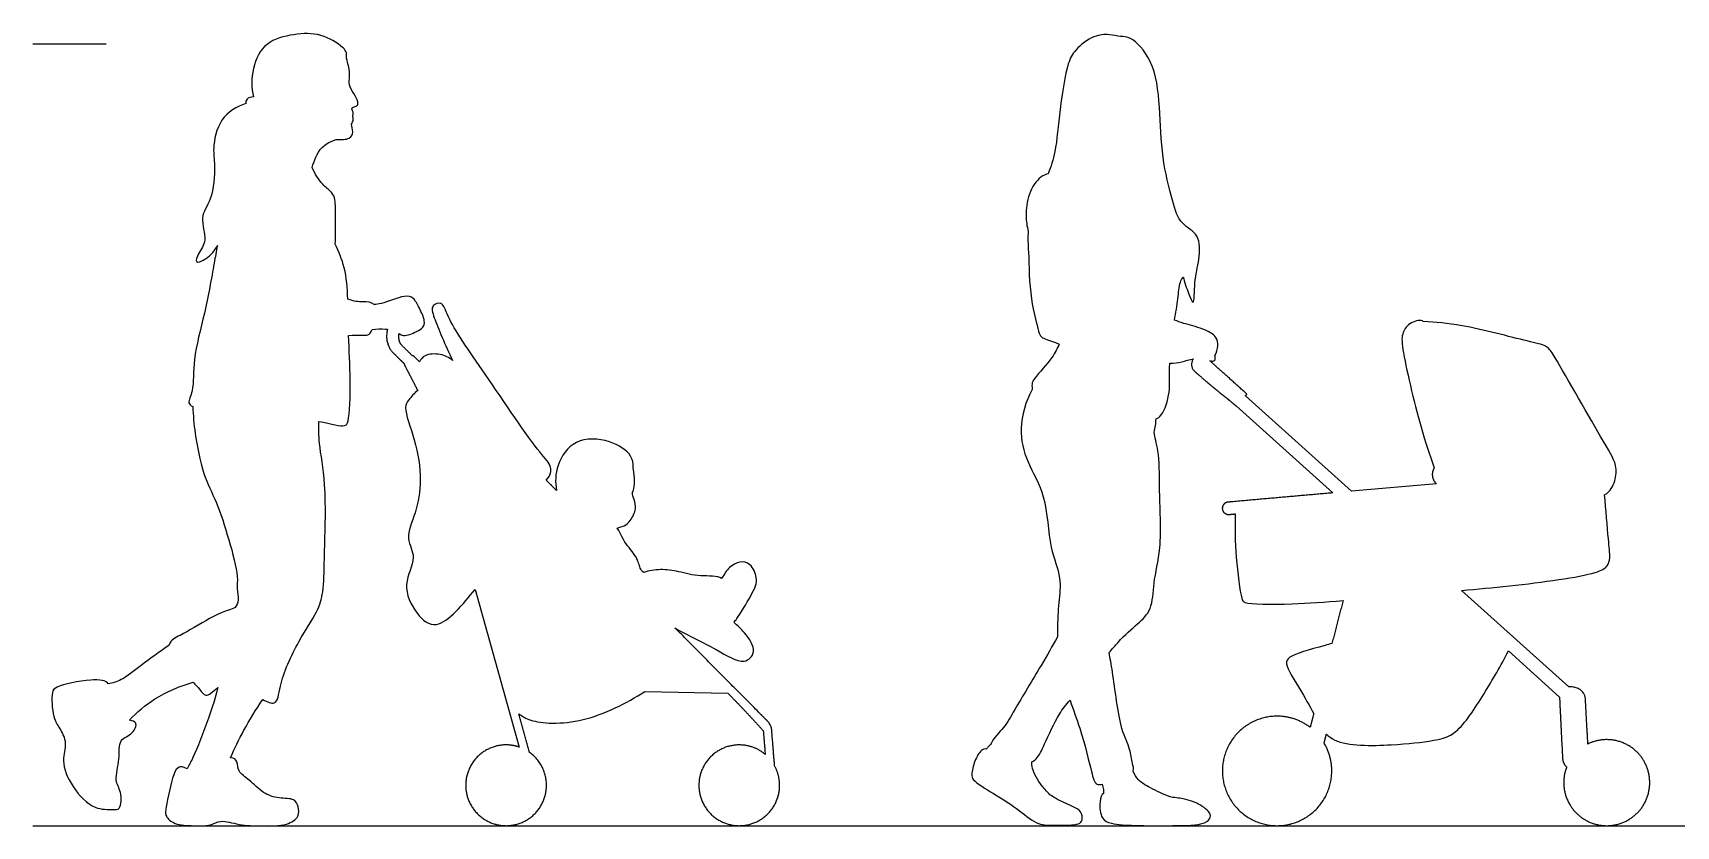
# Model space of a CAD drawing. Header units: millimetres. Extents: x 71.6 to 121.6, y 1.1 to 34.5.
# Drawn here: x 71.574 to 74.992, y 8.925 to 10.575 of the extents above; entities that cross this region are included whole.
import ezdxf

# ---------------------------------------------------------------- set-up
doc = ezdxf.new("R2010")
doc.units = ezdxf.units.MM

msp = doc.modelspace()

# ---------------------------------------------------------------- linework, layer by layer
for points in [[(71.5735, 10.552), (71.7259, 10.552)], [(74.3167, 9.6218), (74.0962, 9.8203)], [(74.0772, 9.7991), (74.2781, 9.6183)], [(74.4935, 9.6374), (74.3167, 9.6218)], [(72.4935, 9.4177), (72.5855, 9.0897)], [(74.7687, 9.2148), (74.546, 9.4154)], [(74.6432, 9.2896), (74.7497, 9.1937)], [(72.8465, 9.2052), (73.0194, 9.2019)], [(71.5735, 8.9264), (77.0599, 8.9264)]]:
    msp.add_lwpolyline(points)
for points, degree, knots in [([(72.2257, 10.522), (72.2279, 10.5342), (72.2173, 10.5472), (72.1724, 10.5754), (72.1167, 10.5728), (72.055, 10.5575), (72.0286, 10.5028), (72.0277, 10.4593), (72.0327, 10.4414)], 3, [2.818727, 2.818727, 2.818727, 2.818727, 3.075167, 3.501822, 3.950142, 4.408553, 4.859768, 5.305631, 5.305631, 5.305631, 5.305631]), ([(73.9667, 10.0676), (73.9695, 10.056), (73.977, 10.0351), (73.9908, 10.0003), (73.989, 10.0616), (74.0011, 10.1005), (74.0028, 10.1572), (73.9597, 10.1754), (73.9427, 10.2289), (73.9211, 10.3176), (73.9191, 10.4191), (73.9079, 10.5155), (73.8601, 10.5674), (73.8361, 10.5663), (73.8125, 10.5721), (73.7796, 10.5705), (73.7408, 10.5397), (73.7245, 10.5101), (73.7091, 10.4142), (73.7027, 10.3289), (73.6915, 10.2969), (73.6861, 10.2819)], 3, [-7.628112, -7.628112, -7.628112, -7.628112, -7.326461, -7.06796, -6.710964, -6.312505, -5.919336, -5.565065, -5.156675, -4.616482, -4.039413, -3.481242, -3.036505, -2.775816, -2.504338, -2.184028, -1.800747, -1.474031, -0.921374, -0.391075, 0, 0, 0, 0]), ([(72.2044, 10.3531), (72.2149, 10.3523), (72.2348, 10.3531), (72.2414, 10.3686), (72.234, 10.3844), (72.2421, 10.3939), (72.2377, 10.4012), (72.2422, 10.4076), (72.2352, 10.4171), (72.2399, 10.421), (72.249, 10.4216), (72.2507, 10.4327), (72.2417, 10.4486), (72.2291, 10.4667), (72.2346, 10.4854), (72.2296, 10.5101), (72.2257, 10.522)], 3, [0.455538, 0.455538, 0.455538, 0.455538, 0.69337, 0.910568, 1.134355, 1.315571, 1.462516, 1.608155, 1.783525, 1.901832, 2.060338, 2.22574, 2.467786, 2.723377, 2.962882, 3.307041, 3.307041, 3.307041, 3.307041]), ([(72.0168, 10.4279), (71.9976, 10.4212), (71.9599, 10.3995), (71.9469, 10.3334), (71.9535, 10.2999), (71.9481, 10.2267), (71.9183, 10.1928), (71.9382, 10.1429), (71.9182, 10.1189), (71.9092, 10.0927), (71.938, 10.1058), (71.9524, 10.1219), (71.9574, 10.1326)], 3, [-3.563768, -3.563768, -3.563768, -3.563768, -3.126101, -2.68932, -2.349758, -1.882442, -1.514869, -1.135877, -0.821402, -0.589514, -0.334508, 0, 0, 0, 0]), ([(72.0327, 10.4414), (72.0279, 10.4416), (72.0174, 10.4378), (72.0162, 10.4318), (72.0168, 10.4279)], 3, [-0.973057, -0.973057, -0.973057, -0.973057, -0.7601435, -0.5913937, -0.5913937, -0.5913937, -0.5913937]), ([(72.1547, 10.2947), (72.1564, 10.3016), (72.1644, 10.3238), (72.1779, 10.3445), (72.2044, 10.3531)], 3, [0.6841865, 0.6841865, 0.6841865, 0.6841865, 0.8587528, 1.2155333, 1.2155333, 1.2155333, 1.2155333]), ([(72.2026, 10.1353), (72.2036, 10.1547), (72.2029, 10.1913), (72.2035, 10.2315), (72.1937, 10.2453), (72.1747, 10.259), (72.1601, 10.282), (72.1547, 10.2947)], 3, [-1.618186, -1.618186, -1.618186, -1.618186, -1.189848, -0.843313, -0.626772, -0.360257, 0, 0, 0, 0]), ([(73.6861, 10.2819), (73.6807, 10.2805), (73.6638, 10.2728), (73.6435, 10.2403), (73.638, 10.1944), (73.6416, 10.1726), (73.6444, 10.1621)], 3, [-1.233409, -1.233409, -1.233409, -1.233409, -1.071948, -0.703093, -0.321313, 0, 0, 0, 0]), ([(73.6444, 10.1621), (73.6429, 10.1492), (73.646, 10.1127), (73.6464, 10.0243), (73.6656, 9.9564), (73.6699, 9.94), (73.6901, 9.9353), (73.7053, 9.9291), (73.7086, 9.9277)], 3, [11.592326, 11.592326, 11.592326, 11.592326, 11.931226, 12.487422, 12.954949, 13.162485, 13.465952, 13.548589, 13.548589, 13.548589, 13.548589]), ([(71.9574, 10.1326), (71.9553, 10.1208), (71.9476, 10.0795), (71.9324, 9.9911), (71.9054, 9.8996), (71.9095, 9.8331), (71.8948, 9.8059), (71.9013, 9.7998), (71.9062, 9.7977)], 3, [-9.022009, -9.022009, -9.022009, -9.022009, -8.784574, -8.206824, -7.650691, -7.196983, -6.912783, -6.736115, -6.736115, -6.736115, -6.736115]), ([(72.2287, 10.021), (72.228, 10.0439), (72.2248, 10.0854), (72.2098, 10.1198), (72.2026, 10.1353)], 3, [-3.4402074, -3.4402074, -3.4402074, -3.4402074, -3.0878326, -2.7828101, -2.7828101, -2.7828101, -2.7828101]), ([(73.9484, 9.9774), (73.951, 9.9922), (73.9576, 10.0244), (73.9571, 10.051), (73.9644, 10.0638), (73.9667, 10.0676)], 3, [4.7311943, 4.7311943, 4.7311943, 4.7311943, 5.0575314, 5.3920249, 5.5246779, 5.5246779, 5.5246779, 5.5246779]), ([(72.2834, 10.0098), (72.2787, 10.0154), (72.2585, 10.0149), (72.2422, 10.0161), (72.2287, 10.021)], 3, [4.8296506, 4.8296506, 4.8296506, 4.8296506, 5.1661238, 5.5429642, 5.5429642, 5.5429642, 5.5429642]), ([(72.3354, 9.9498), (72.3382, 9.9478), (72.3474, 9.9422), (72.3716, 9.9536), (72.386, 9.9609), (72.3903, 9.977), (72.3776, 10.0024), (72.3663, 10.0247), (72.3459, 10.0302), (72.2985, 10.0102), (72.2885, 10.0104), (72.2834, 10.0098)], 3, [-2.300214, -2.300214, -2.300214, -2.300214, -2.162631, -1.866633, -1.642397, -1.433383, -1.134427, -0.860229, -0.616688, -0.221506, 0, 0, 0, 0]), ([(72.6415, 9.6445), (72.6515, 9.6555), (72.6537, 9.6758), (72.6221, 9.7055), (72.5153, 9.8659), (72.4366, 9.976), (72.4272, 10.0171), (72.4008, 10.0085), (72.4086, 9.9783), (72.4318, 9.9251), (72.4468, 9.8938)], 3, [1.270701, 1.270701, 1.270701, 1.270701, 1.549454, 1.917839, 2.747717, 3.454469, 3.780655, 4.019007, 4.313189, 4.884658, 4.884658, 4.884658, 4.884658]), ([(72.2303, 9.9458), (72.2404, 9.9463), (72.2606, 9.9463), (72.2748, 9.9453), (72.2793, 9.9577)], 3, [3.7073028, 3.7073028, 3.7073028, 3.7073028, 4.0180367, 4.3300629, 4.3300629, 4.3300629, 4.3300629]), ([(72.2793, 9.9577), (72.2885, 9.9593), (72.2997, 9.9593), (72.3101, 9.9585), (72.3114, 9.9584)], 3, [-2.9609569, -2.9609569, -2.9609569, -2.9609569, -2.6634742, -2.6196048, -2.6196048, -2.6196048, -2.6196048]), ([(74.0327, 9.9042), (74.0362, 9.9102), (74.0399, 9.924), (74.0373, 9.9443), (74.0074, 9.9607), (73.9682, 9.97), (73.955, 9.9751), (73.9484, 9.9774)], 3, [-1.434541, -1.434541, -1.434541, -1.434541, -1.177801, -0.939034, -0.618533, -0.257692, 0, 0, 0, 0]), ([(74.4662, 9.9744), (74.4625, 9.9792), (74.4378, 9.9737), (74.4212, 9.9511), (74.4212, 9.9137), (74.4608, 9.7512), (74.4788, 9.6991), (74.489, 9.6701)], 3, [-2.287041, -2.287041, -2.287041, -2.287041, -1.993125, -1.687741, -1.333194, -0.572307, 0, 0, 0, 0]), ([(74.8434, 9.6142), (74.8559, 9.6222), (74.8666, 9.6427), (74.8698, 9.6802), (74.8347, 9.733), (74.739, 9.9055), (74.7223, 9.9251), (74.6787, 9.9342), (74.544, 9.9701), (74.4933, 9.9727), (74.4662, 9.9744)], 3, [2.309026, 2.309026, 2.309026, 2.309026, 2.644982, 2.975873, 3.457444, 4.275824, 4.559733, 4.928447, 5.616617, 6.143327, 6.143327, 6.143327, 6.143327]), ([(72.1683, 9.767), (72.1959, 9.7619), (72.2227, 9.7532), (72.2323, 9.7699), (72.2354, 9.851), (72.2315, 9.9148), (72.2303, 9.9458)], 3, [-5.437138, -5.437138, -5.437138, -5.437138, -5.035956, -4.837403, -4.311177, -3.823398, -3.823398, -3.823398, -3.823398]), ([(73.7086, 9.9277), (73.7042, 9.9181), (73.6964, 9.8995), (73.6575, 9.8578), (73.6507, 9.8461), (73.6528, 9.8329)], 3, [0, 0, 0, 0, 0.348762, 0.809453, 1.070438, 1.070438, 1.070438, 1.070438]), ([(72.4468, 9.8938), (72.4394, 9.8996), (72.4227, 9.9088), (72.388, 9.9066), (72.3808, 9.8958), (72.3778, 9.891)], 3, [0, 0, 0, 0, 0.305477, 0.6275349, 0.8640103, 0.8640103, 0.8640103, 0.8640103]), ([(73.9103, 9.7719), (73.9143, 9.7736), (73.9266, 9.7831), (73.9413, 9.8296), (73.9374, 9.8627), (73.9387, 9.8832), (73.9391, 9.8881)], 3, [2.939474, 2.939474, 2.939474, 2.939474, 3.082806, 3.48562, 3.867502, 3.985396, 3.985396, 3.985396, 3.985396]), ([(73.9391, 9.8881), (73.9483, 9.888), (73.9634, 9.8894), (73.9797, 9.8958), (73.9883, 9.8971)], 3, [15.0484888, 15.0484888, 15.0484888, 15.0484888, 15.2963655, 15.5445614, 15.5445614, 15.5445614, 15.5445614]), ([(74.0222, 9.893), (74.0239, 9.8926), (74.0291, 9.8918), (74.034, 9.8938), (74.0336, 9.9004), (74.0327, 9.9042)], 3, [5.5523186, 5.5523186, 5.5523186, 5.5523186, 5.6131222, 5.7606038, 5.8996463, 5.8996463, 5.8996463, 5.8996463]), ([(72.3744, 9.8309), (72.3671, 9.8259), (72.3557, 9.8118), (72.3432, 9.7944), (72.3713, 9.7256), (72.3836, 9.6461), (72.372, 9.5782), (72.3465, 9.5236), (72.3751, 9.4834), (72.3395, 9.4276), (72.3692, 9.3671), (72.417, 9.3243), (72.4698, 9.3875), (72.4935, 9.4177)], 3, [-6.473701, -6.473701, -6.473701, -6.473701, -6.179592, -5.935413, -5.460065, -4.933344, -4.457493, -4.032054, -3.665873, -3.232301, -2.774905, -2.384438, -1.788419, -1.788419, -1.788419, -1.788419]), ([(73.6528, 9.8329), (73.639, 9.8086), (73.6224, 9.7524), (73.6407, 9.6806), (73.6841, 9.6125), (73.686, 9.505), (73.7149, 9.4434), (73.7071, 9.3898), (73.7053, 9.3492), (73.7052, 9.3236), (73.7052, 9.3188)], 3, [-10.810939, -10.810939, -10.810939, -10.810939, -10.294143, -9.819143, -9.314809, -8.734669, -8.274758, -7.872354, -7.445188, -7.346557, -7.346557, -7.346557, -7.346557]), ([(71.9062, 9.7977), (71.907, 9.7789), (71.9102, 9.742), (71.9262, 9.6563), (71.9568, 9.5996), (71.9812, 9.5234), (72.0017, 9.4464), (71.9971, 9.4202), (72.0024, 9.3962), (71.9959, 9.3779), (71.9782, 9.3752), (71.9397, 9.3575), (71.8823, 9.3217), (71.8616, 9.3137), (71.8562, 9.3013)], 3, [0, 0, 0, 0, 0.428584, 0.953812, 1.414557, 1.932707, 2.436682, 2.726057, 3.002827, 3.234779, 3.456981, 3.83158, 4.310234, 4.603122, 4.603122, 4.603122, 4.603122]), ([(72.0519, 9.1887), (72.0616, 9.1836), (72.0834, 9.1746), (72.0856, 9.2234), (72.1238, 9.3099), (72.1661, 9.3686), (72.1791, 9.4144), (72.1793, 9.4844), (72.1858, 9.6343), (72.1681, 9.7183), (72.1684, 9.7517), (72.1683, 9.767)], 3, [0.615464, 0.615464, 0.615464, 0.615464, 0.838867, 1.179739, 1.740759, 2.219533, 2.588835, 3.056788, 3.750714, 4.27231, 4.653347, 4.653347, 4.653347, 4.653347]), ([(73.8129, 9.2864), (73.8191, 9.2938), (73.8422, 9.3208), (73.8703, 9.3441), (73.9039, 9.3756), (73.9036, 9.434), (73.9237, 9.5042), (73.916, 9.6276), (73.9184, 9.7018), (73.9038, 9.7431), (73.9099, 9.7578), (73.9101, 9.7674), (73.9103, 9.7719)], 3, [4.349024, 4.349024, 4.349024, 4.349024, 4.496424, 4.92187, 5.282472, 5.695456, 6.183097, 6.812282, 7.308197, 7.661496, 7.875754, 8.083811, 8.083811, 8.083811, 8.083811]), ([(72.8226, 9.6713), (72.8223, 9.6794), (72.8213, 9.6986), (72.7735, 9.7307), (72.6992, 9.7343), (72.6609, 9.6766), (72.6599, 9.6406), (72.6629, 9.6235)], 3, [-2.034548, -2.034548, -2.034548, -2.034548, -1.752463, -1.335582, -0.860396, -0.413374, 0, 0, 0, 0]), ([(72.7892, 9.5452), (72.8057, 9.5489), (72.817, 9.5597), (72.8303, 9.5847), (72.8249, 9.6036), (72.8188, 9.6188), (72.8269, 9.6265), (72.8248, 9.6598), (72.8226, 9.6713)], 3, [-5.35601, -5.35601, -5.35601, -5.35601, -5.061114, -4.740793, -4.467864, -4.235205, -4.038185, -3.638658, -3.638658, -3.638658, -3.638658]), ([(74.546, 9.4154), (74.5785, 9.4183), (74.6781, 9.4276), (74.8196, 9.4465), (74.8501, 9.4642), (74.8559, 9.4848), (74.8504, 9.525), (74.8465, 9.5837), (74.8434, 9.6142)], 3, [3.21833, 3.21833, 3.21833, 3.21833, 3.601271, 4.380535, 4.689592, 4.931117, 5.295162, 5.851492, 5.851492, 5.851492, 5.851492]), ([(74.0751, 9.5746), (74.0742, 9.5445), (74.075, 9.4915), (74.0864, 9.3997), (74.0949, 9.3863), (74.1773, 9.3856), (74.2626, 9.3915), (74.2994, 9.3945)], 3, [0, 0, 0, 0, 0.550256, 1.087995, 1.280705, 1.855311, 2.273573, 2.273573, 2.273573, 2.273573]), ([(72.8443, 9.4528), (72.8406, 9.4559), (72.8359, 9.462), (72.8311, 9.4865), (72.8036, 9.5144), (72.7963, 9.5343), (72.7914, 9.5416), (72.7892, 9.5452)], 3, [1.624666, 1.624666, 1.624666, 1.624666, 1.810759, 2.090973, 2.450837, 2.71189, 2.913389, 2.913389, 2.913389, 2.913389]), ([(73.0317, 9.3493), (73.034, 9.3518), (73.0398, 9.357), (73.0723, 9.4131), (73.0838, 9.4365), (73.063, 9.4835), (73.0259, 9.4706), (73.0126, 9.4507), (73.0065, 9.4404)], 3, [-2.507313, -2.507313, -2.507313, -2.507313, -2.324286, -1.873373, -1.389172, -1.018586, -0.343273, 0, 0, 0, 0]), ([(73.0065, 9.4404), (72.9977, 9.4468), (72.96, 9.4429), (72.9182, 9.4551), (72.8797, 9.4608), (72.8556, 9.4564), (72.8443, 9.4528)], 3, [-1.47894, -1.47894, -1.47894, -1.47894, -1.099899, -0.704139, -0.346388, 0, 0, 0, 0]), ([(72.9094, 9.3376), (72.937, 9.321), (72.9918, 9.2973), (73.0514, 9.2572), (73.0812, 9.2892), (73.0604, 9.3222), (73.0394, 9.3426), (73.0317, 9.3493)], 3, [-2.837621, -2.837621, -2.837621, -2.837621, -2.274276, -1.819742, -1.519382, -1.138883, -0.929041, -0.929041, -0.929041, -0.929041]), ([(71.8562, 9.3013), (71.8371, 9.2873), (71.7995, 9.2615), (71.7596, 9.2278), (71.7395, 9.2231), (71.7301, 9.2211)], 3, [-1.173429, -1.173429, -1.173429, -1.173429, -0.700378, -0.300443, 0, 0, 0, 0]), ([(73.7052, 9.3188), (73.694, 9.299), (73.6731, 9.2618), (73.616, 9.1689), (73.5984, 9.1339), (73.5731, 9.1096), (73.567, 9.0969)], 3, [0, 0, 0, 0, 0.484159, 1.090355, 1.466545, 1.769826, 1.769826, 1.769826, 1.769826]), ([(74.2762, 9.3053), (74.2713, 9.3039), (74.2312, 9.2926), (74.1888, 9.2815), (74.1764, 9.2612), (74.2086, 9.214), (74.2293, 9.1757), (74.2382, 9.1592)], 3, [-4.924165, -4.924165, -4.924165, -4.924165, -4.854549, -4.345308, -4.119064, -3.676534, -3.286718, -3.286718, -3.286718, -3.286718]), ([(73.8625, 9.0394), (73.8643, 9.0455), (73.8604, 9.0561), (73.8564, 9.0901), (73.8339, 9.1276), (73.8222, 9.2368), (73.8145, 9.2744), (73.8129, 9.2864)], 3, [-4.660465, -4.660465, -4.660465, -4.660465, -4.447092, -4.1634, -3.778277, -3.145562, -2.836777, -2.836777, -2.836777, -2.836777]), ([(74.2648, 9.1169), (74.2695, 9.112), (74.2968, 9.0917), (74.4014, 9.0928), (74.4856, 9.1022), (74.5393, 9.1154), (74.5942, 9.2033), (74.628, 9.2588), (74.6432, 9.2896)], 3, [-2.907128, -2.907128, -2.907128, -2.907128, -2.743649, -2.114464, -1.570312, -1.161485, -0.588949, 0, 0, 0, 0]), ([(71.7301, 9.2211), (71.7273, 9.2285), (71.6905, 9.2327), (71.6237, 9.2172), (71.6107, 9.2047), (71.6148, 9.1506), (71.6293, 9.1294), (71.6462, 9.0977), (71.631, 9.0602), (71.6539, 9.0056), (71.6987, 8.9587), (71.7381, 8.9605), (71.7503, 8.9591), (71.7533, 8.9628)], 3, [-3.863867, -3.863867, -3.863867, -3.863867, -3.51992, -3.039769, -2.814977, -2.413315, -2.111504, -1.789276, -1.442692, -1.011211, -0.559031, -0.213458, 0, 0, 0, 0]), ([(71.7745, 9.1457), (71.7903, 9.1624), (71.8255, 9.193), (71.8789, 9.217), (71.9068, 9.2245)], 3, [0, 0, 0, 0, 0.4660005, 0.9878235, 0.9878235, 0.9878235, 0.9878235]), ([(71.9585, 9.2134), (71.9527, 9.1919), (71.9413, 9.1528), (71.9073, 9.0674), (71.8988, 9.0523), (71.8947, 9.0447)], 3, [-1.27014, -1.27014, -1.27014, -1.27014, -0.811839, -0.285534, 0, 0, 0, 0]), ([(71.9068, 9.2245), (71.9119, 9.2195), (71.9229, 9.2082), (71.9327, 9.1906), (71.9471, 9.2051), (71.9585, 9.2134)], 3, [5.4002004, 5.4002004, 5.4002004, 5.4002004, 5.581751, 5.8201567, 6.1254504, 6.1254504, 6.1254504, 6.1254504]), ([(72.5844, 9.1588), (72.5923, 9.1537), (72.61, 9.1407), (72.7124, 9.1326), (72.8093, 9.1815), (72.8465, 9.2052)], 3, [0, 0, 0, 0, 0.303402, 0.901933, 1.471844, 1.471844, 1.471844, 1.471844]), ([(73.0194, 9.2019), (73.0546, 9.1664), (73.0932, 9.1236), (73.0947, 9.1043), (73.0971, 9.0747)], 2, [3.3221171, 3.3221171, 3.3221171, 3.6974041, 3.6974041, 3.8248926, 3.8248926, 3.8248926]), ([(71.9848, 9.0677), (71.9933, 9.087), (72.0118, 9.1252), (72.0378, 9.168), (72.0519, 9.1887)], 3, [0, 0, 0, 0, 0.4470923, 0.9331709, 0.9331709, 0.9331709, 0.9331709]), ([(73.6521, 9.059), (73.6554, 9.0605), (73.6651, 9.0684), (73.679, 9.0962), (73.7042, 9.1549), (73.7234, 9.1779), (73.7314, 9.1872)], 3, [2.524702, 2.524702, 2.524702, 2.524702, 2.650096, 2.973014, 3.406865, 3.66461, 3.66461, 3.66461, 3.66461]), ([(73.7314, 9.1872), (73.7381, 9.1679), (73.758, 9.1131), (73.7748, 9.0433), (73.7827, 9.0112), (73.794, 9.0116), (73.7981, 9.0126)], 3, [-6.594531, -6.594531, -6.594531, -6.594531, -6.299838, -5.770979, -5.473146, -5.337535, -5.337535, -5.337535, -5.337535]), ([(71.7533, 8.9628), (71.7578, 8.9685), (71.7586, 8.9986), (71.7417, 9.0204), (71.7561, 9.064), (71.7498, 9.1069), (71.7826, 9.1152), (71.792, 9.1421), (71.7815, 9.144), (71.7745, 9.1457)], 3, [-7.045545, -7.045545, -7.045545, -7.045545, -6.721899, -6.426647, -6.051926, -5.702189, -5.399854, -5.140491, -4.936456, -4.936456, -4.936456, -4.936456]), ([(73.567, 9.0969), (73.5651, 9.0949), (73.5616, 9.0909), (73.5585, 9.0874), (73.557, 9.0856)], 3, [-0.3015937, -0.3015937, -0.3015937, -0.3015937, -0.1463715, 0, 0, 0, 0]), ([(71.8947, 9.0447), (71.8853, 9.0496), (71.8762, 9.0495), (71.8633, 9.0328), (71.8512, 8.9664), (71.8474, 8.9481), (71.8658, 8.9283), (71.9025, 8.9264), (71.9434, 8.9252), (71.9639, 8.9399), (72.0042, 8.9265), (72.0492, 8.9257), (72.1002, 8.9254), (72.1288, 8.9437), (72.1262, 8.9657), (72.118, 8.9842), (72.0845, 8.9821), (72.0518, 8.993), (72.0256, 9.0212), (71.9992, 9.038), (72, 9.059), (71.9927, 9.0677), (71.9848, 9.0677)], 3, [0, 0, 0, 0, 0.184427, 0.441867, 0.918809, 1.154335, 1.424766, 1.779475, 2.147398, 2.419725, 2.781087, 3.180663, 3.59566, 3.907598, 4.162472, 4.401521, 4.720212, 5.061067, 5.422483, 5.735229, 5.988071, 6.199307, 6.199307, 6.199307, 6.199307]), ([(73.557, 9.0856), (73.5535, 9.0866), (73.5449, 9.0832), (73.532, 9.0612), (73.5256, 9.0336), (73.5286, 9.0192), (73.5753, 8.9916), (73.6258, 8.9597), (73.6642, 8.9262), (73.7002, 8.9276), (73.7495, 8.9269), (73.7579, 8.9374), (73.7556, 8.9581), (73.7357, 8.9663), (73.7054, 8.9803), (73.693, 8.9883), (73.6895, 8.9907)], 3, [2.573471, 2.573471, 2.573471, 2.573471, 2.741267, 3.022056, 3.313071, 3.505973, 3.897608, 4.341613, 4.719784, 5.054507, 5.431213, 5.611485, 5.839301, 6.088746, 6.432385, 6.581555, 6.581555, 6.581555, 6.581555]), ([(73.6895, 8.9907), (73.6845, 8.996), (73.6682, 9.0125), (73.6514, 9.0447), (73.6521, 9.0545), (73.6521, 9.059)], 3, [-0.757445, -0.757445, -0.757445, -0.757445, -0.5585062, -0.2016439, 0, 0, 0, 0]), ([(73.9455, 8.9849), (73.9302, 8.9891), (73.9043, 9.0018), (73.8722, 9.019), (73.8654, 9.033), (73.8625, 9.0394)], 3, [-0.9773893, -0.9773893, -0.9773893, -0.9773893, -0.5966216, -0.2594449, 0, 0, 0, 0]), ([(73.8011, 8.9934), (73.797, 8.992), (73.7919, 8.9743), (73.7948, 8.9397), (73.8186, 8.9291), (73.8688, 8.9262), (73.9424, 8.9263), (74.0108, 8.927), (74.0254, 8.9435), (74.0208, 8.9585), (73.991, 8.9761), (73.9729, 8.9806), (73.9558, 8.9845), (73.9455, 8.9849)], 3, [3.061361, 3.061361, 3.061361, 3.061361, 3.305947, 3.636583, 3.903628, 4.302283, 4.805829, 5.267698, 5.507057, 5.712111, 6.040419, 6.296093, 6.583522, 6.583522, 6.583522, 6.583522]), ([(73.7981, 9.0126), (73.7993, 9.009), (73.8009, 9.0016), (73.8011, 8.9962), (73.8011, 8.9934)], 3, [-0.3506153, -0.3506153, -0.3506153, -0.3506153, -0.1613635, 0, 0, 0, 0])]:
    msp.add_open_spline(points, degree=degree, knots=knots)
for points, weights, knots in [([(72.3114, 9.9584), (72.3035, 9.9287), (72.3232, 9.9093), (72.3348, 9.898), (72.3463, 9.8867)], [1, 0.857211912767, 1, 1, 1], [2.3950248, 2.3950248, 2.3950248, 2.5216822, 2.5216822, 2.6313439, 2.6313439, 2.6313439]), ([(72.3633, 9.9032), (72.3517, 9.9146), (72.3402, 9.9259), (72.3328, 9.9353), (72.3354, 9.9498)], [1, 1, 1, 0.883323497196, 0.989489803687], [1.7350549, 1.7350549, 1.7350549, 1.8451429, 1.8451429, 1.9568252, 1.9568252, 1.9568252]), ([(72.3463, 9.8867), (72.3461, 9.8853), (72.3467, 9.884), (72.3606, 9.8574), (72.3744, 9.8309)], [0.903641786321, 0.903641786321, 1, 1, 1], [0.8022845, 0.8022845, 0.8022845, 0.8115653, 0.8115653, 1.0079044, 1.0079044, 1.0079044]), ([(72.3778, 9.891), (72.3721, 9.8965), (72.3665, 9.902), (72.3651, 9.9033), (72.3633, 9.9032)], [1, 1, 1, 0.855840938715, 0.855840938715], [0.65957697, 0.65957697, 0.65957697, 0.71125341, 0.71125341, 0.72270494, 0.72270494, 0.72270494]), ([(73.9883, 9.8971), (73.977, 9.8833), (73.9903, 9.8713), (74.0179, 9.8465), (74.0772, 9.7991)], [0.981328199835, 0.71676089233, 1, 1, 1], [0.56015, 0.56015, 0.56015, 0.6345462, 0.6345462, 1.0312969, 1.0312969, 1.0312969]), ([(74.489, 9.6701), (74.485, 9.6638), (74.485, 9.6564), (74.485, 9.645), (74.4935, 9.6374)], [0.863669137584, 0.892042568923, 1, 0.843764570468, 0.854207697305], [0.2192592, 0.2192592, 0.2192592, 0.2687971, 0.2687971, 0.3404882, 0.3404882, 0.3404882]), ([(74.2781, 9.6183), (74.1689, 9.6087), (74.0598, 9.599), (74.0471, 9.5978), (74.0482, 9.5851), (74.0493, 9.5723), (74.0621, 9.5734), (74.0686, 9.574), (74.0751, 9.5746)], [1, 1, 1, 0.707106781187, 1, 0.707106781187, 1, 1, 1], [0.9479248, 0.9479248, 0.9479248, 1.6844741, 1.6844741, 1.7522428, 1.7522428, 1.8200115, 1.8200115, 1.8637886, 1.8637886, 1.8637886]), ([(73.1167, 9.0508), (73.1129, 9.0979), (73.1107, 9.125), (73.1099, 9.1358), (73.1023, 9.1434), (73.0058, 9.2405), (72.9094, 9.3376)], [1, 1, 1, 0.939098560085, 1, 1, 1], [0.016159, 0.016159, 0.016159, 0.19459, 0.19459, 0.241919, 0.241919, 1.140088, 1.140088, 1.140088]), ([(74.8087, 9.0962), (74.8061, 9.1433), (74.8035, 9.1903), (74.802, 9.2174), (74.7687, 9.2148)], [1, 1, 1, 0.707106781187, 0.922568410188], [-1.2969216, -1.2969216, -1.2969216, -0.9647301, -0.9647301, -0.8144167, -0.8144167, -0.8144167]), ([(74.7497, 9.1937), (74.7527, 9.1269), (74.756, 9.0665), (74.7566, 9.0556), (74.7645, 9.0482)], [0.921058268045, 1, 1, 0.903479133668, 0.946975228174], [-0.7165742, -0.7165742, -0.7165742, -0.2899675, -0.2899675, -0.2175691, -0.2175691, -0.2175691]), ([(74.2308, 9.1309), (74.2003, 9.154), (74.1621, 9.154), (74.0483, 9.154), (74.0483, 9.0402), (74.0483, 8.9264), (74.1621, 8.9264), (74.2759, 8.9264), (74.2759, 9.0402)], [0.857573346646, 0.877816715465, 1, 0.707106781187, 1, 0.707106781187, 1, 0.707106781187, 1], [0.350287, 0.350287, 0.350287, 0.601, 0.601, 1.202, 1.202, 1.803, 1.803, 2.404001, 2.404001, 2.404001]), ([(72.5855, 9.0897), (72.5722, 9.0943), (72.5581, 9.0943), (72.4741, 9.0943), (72.4741, 9.0104), (72.4741, 8.9264), (72.5581, 8.9264), (72.6421, 8.9264), (72.6421, 9.0104)], [0.898814685667, 0.934968150931, 1, 0.707106781187, 1, 0.707106781187, 1, 0.707106781187, 1], [0.33667, 0.33667, 0.33667, 0.432755, 0.432755, 0.865511, 0.865511, 1.298266, 1.298266, 1.731022, 1.731022, 1.731022]), ([(73.0971, 9.0747), (73.0737, 9.0943), (73.0431, 9.0943), (72.9592, 9.0943), (72.9592, 9.0104), (72.9592, 8.9264), (73.0431, 8.9264), (73.1271, 8.9264), (73.1271, 9.0104)], [0.855171786227, 0.868948472707, 1, 0.707106781187, 1, 0.707106781187, 1, 0.707106781187, 1], [0.239124, 0.239124, 0.239124, 0.432755, 0.432755, 0.865511, 0.865511, 1.298266, 1.298266, 1.731022, 1.731022, 1.731022]), ([(74.7645, 9.0482), (74.7377, 8.9791), (74.8007, 8.9399), (74.8636, 8.9007), (74.9138, 8.9553), (74.9639, 9.0099), (74.9196, 9.0693), (74.8753, 9.1287), (74.8087, 9.0962)], [0.999999890317, 0.769978165527, 1, 0.769978110686, 1, 0.769978110686, 1, 0.769978110686, 1], [-2.000746, -2.000746, -2.000746, -1.584541, -1.584541, -1.168335, -1.168335, -0.75213, -0.75213, -0.335924, -0.335924, -0.335924])]:
    msp.add_rational_spline(points, weights, degree=2, knots=knots)
for points in [[(74.0993, 9.8236), (74.0495, 9.8684), (74.0222, 9.893)], [(74.0962, 9.8203), (74.0978, 9.8219), (74.0993, 9.8236)], [(72.6629, 9.6235), (72.6522, 9.634), (72.6415, 9.6445)], [(74.2994, 9.3945), (74.2878, 9.3499), (74.2762, 9.3053)], [(72.6069, 9.0787), (72.5957, 9.1188), (72.5844, 9.1588)], [(74.2382, 9.1592), (74.2345, 9.145), (74.2308, 9.1309)], [(74.2599, 9.0983), (74.2624, 9.1076), (74.2648, 9.1169)]]:
    msp.add_open_spline(points, degree=2)
for points, weights in [([(74.2759, 9.0402), (74.2759, 9.0715), (74.2599, 9.0983)], [1, 0.897884304342, 0.866972819843]), ([(72.6421, 9.0104), (72.6421, 9.0536), (72.6069, 9.0787)], [1, 0.824324826969, 0.859386976874]), ([(73.1271, 9.0104), (73.1271, 9.0319), (73.1167, 9.0508)], [1, 0.903855688954, 0.870831504649])]:
    msp.add_rational_spline(points, weights, degree=2)

doc.saveas('drawing.dxf')
